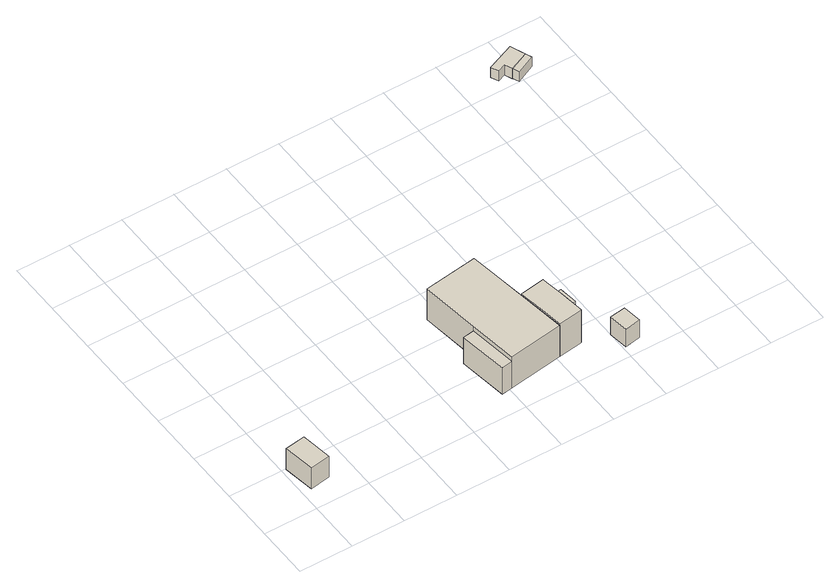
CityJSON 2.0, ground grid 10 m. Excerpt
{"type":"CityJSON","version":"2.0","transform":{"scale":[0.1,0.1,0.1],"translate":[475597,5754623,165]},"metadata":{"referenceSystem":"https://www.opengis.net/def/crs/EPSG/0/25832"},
"CityObjects":{
"building1":{"type":"Building","attributes":{"Gemeindeschluessel":"05766056","BezugspunktDach":"2000","function":"31001_1313","measuredHeight":5.66},"address":[{"country":"Germany","locality":"Oerlinghausen","thoroughfareNumber":"120","thoroughfareName":"Holter Straße"}],"geometry":[{"type":"Solid","lod":"1","boundaries":[[[[0,1,2,3]],[[4,5,6,7]],[[4,7,3,2]],[[5,4,2,1]],[[6,5,1,0]],[[7,6,0,3]]]]}]},
"building2":{"type":"Building","attributes":{"Gemeindeschluessel":"05766056","function":"31001_1010"},"address":[{"country":"Germany","locality":"Oerlinghausen","thoroughfareNumber":"120","thoroughfareName":"Holter Straße"}],"children":["building2-1","building2-2","building2-3"]},
"building2-1":{"type":"BuildingPart","attributes":{"BezugspunktDach":"2000","measuredHeight":8.06},"parents":["building2"],"geometry":[{"type":"Solid","lod":"1","boundaries":[[[[8,9,10,11,12,13]],[[14,15,16,17,18,19]],[[14,19,13,12]],[[15,14,12,11]],[[16,15,11,10]],[[17,16,10,9]],[[18,17,9,8]],[[19,18,8,13]]]]}]},
"building2-2":{"type":"BuildingPart","attributes":{"BezugspunktDach":"2000","measuredHeight":6},"parents":["building2"],"geometry":[{"type":"Solid","lod":"1","boundaries":[[[[20,21,22,23]],[[24,25,17,16]],[[24,16,23,22]],[[25,24,22,21]],[[17,25,21,20]],[[16,17,20,23]]]]}]},
"building2-3":{"type":"BuildingPart","attributes":{"BezugspunktDach":"2000","measuredHeight":10.11},"parents":["building2"],"geometry":[{"type":"Solid","lod":"1","boundaries":[[[[26,27,28,29,30,31,32,33,34]],[[15,35,14,36,37,38,39,40,41]],[[15,41,34,33]],[[35,15,33,32]],[[14,35,32,31]],[[36,14,31,30]],[[37,36,30,29]],[[38,37,29,28]],[[39,38,28,27]],[[40,39,27,26]],[[41,40,26,34]]]]}]},
"building3":{"type":"Building","attributes":{"Gemeindeschluessel":"05766056","BezugspunktDach":"2000","function":"51009_1610","measuredHeight":4.15},"address":[{"country":"Germany"}],"geometry":[{"type":"Solid","lod":"1","boundaries":[[[[42,43,44,45]],[[46,47,48,49]],[[46,49,45,44]],[[47,46,44,43]],[[48,47,43,42]],[[49,48,42,45]]]]}]},
"building4":{"type":"Building","attributes":{"Gemeindeschluessel":"05766056","BezugspunktDach":"2000","function":"51009_1610","measuredHeight":4.76},"address":[{"country":"Germany"}],"geometry":[{"type":"Solid","lod":"1","boundaries":[[[[50,51,52,53]],[[54,55,56,57]],[[54,57,53,52]],[[55,54,52,51]],[[56,55,51,50]],[[57,56,50,53]]]]}]},
"building5":{"type":"Building","attributes":{"Gemeindeschluessel":"05766056","BezugspunktDach":"2000","function":"31001_1313","measuredHeight":2.3},"address":[{"country":"Germany","locality":"Oerlinghausen","thoroughfareNumber":"120","thoroughfareName":"Holter Straße"}],"geometry":[{"type":"Solid","lod":"1","boundaries":[[[[58,59,60,61,62,63]],[[64,65,66,67,68,69]],[[64,69,63,62]],[[65,64,62,61]],[[66,65,61,60]],[[67,66,60,59]],[[68,67,59,58]],[[69,68,58,63]]]]}]},
"building6":{"type":"Building","attributes":{"Gemeindeschluessel":"05766056","BezugspunktDach":"2000","function":"51009_1610","measuredHeight":2.21},"address":[{"country":"Germany"}],"geometry":[{"type":"Solid","lod":"1","boundaries":[[[[63,62,70,71]],[[72,73,74,75]],[[72,75,71,70]],[[73,72,70,62]],[[74,73,62,63]],[[75,74,63,71]]]]}]}
},
"vertices":[
[46,105,53],[8,99,53],[17,41,53],[55,47,53],[17,41,6],[8,99,6],[46,105,6],[55,47,6],
[368,234,93],[383,124,93],[396,34,93],[497,49,93],[484,138,93],[468,248,93],[484,138,23],[497,49,23],[396,34,23],[383,124,23],[368,234,23],[468,248,23],
[383,124,83],[362,121,83],[375,31,83],[396,34,83],[375,31,23],[362,121,23],
[543,55,97],[537,100,97],[537,101,97],[531,137,97],[530,145,97],[484,138,97],[491,94,97],[497,49,97],[542,55,97],[491,94,23],[530,145,23],[531,137,23],[537,101,23],[537,100,23],[543,55,23],[542,55,23],
[561,141,60],[531,137,60],[537,101,60],[566,106,60],[537,101,22],[531,137,22],[561,141,22],[566,106,22],
[621,49,62],[591,45,62],[596,9,62],[626,14,62],[596,9,22],[591,45,22],[621,49,22],[626,14,22],
[799,637,51],[748,616,51],[754,602,51],[769,608,51],[775,594,51],[810,610,51],[775,594,28],[769,608,28],[754,602,28],[748,616,28],[799,637,28],[810,610,28],
[780,582,51],[815,598,51],[780,582,29],[775,594,29],[810,610,29],[815,598,29]
]}
